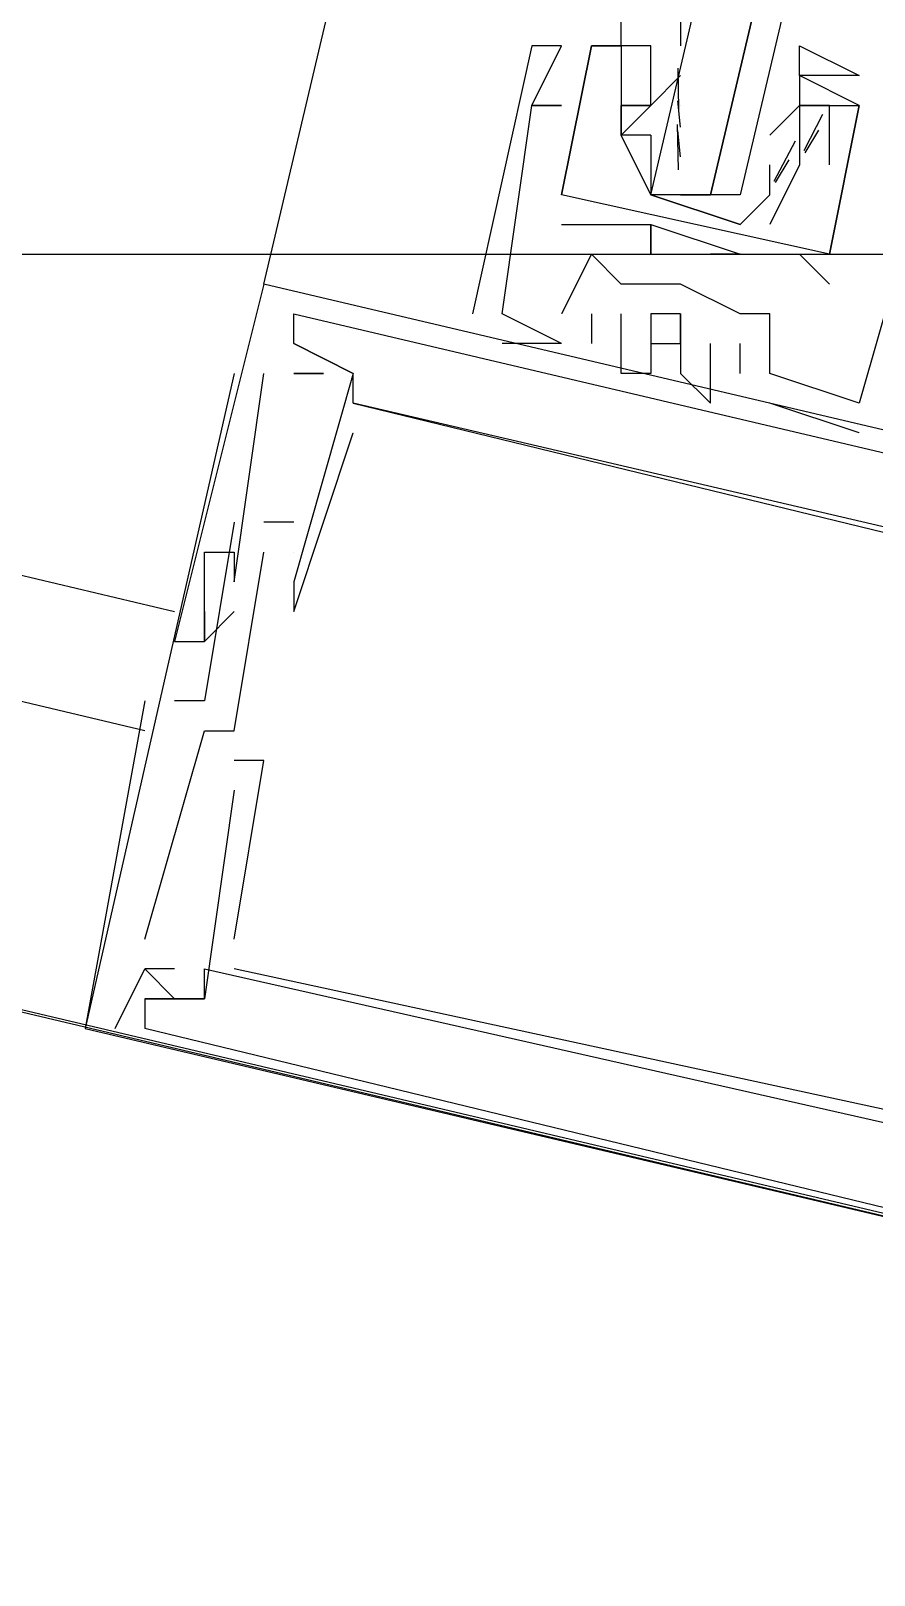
# Model space of a CAD drawing. Header units: feet. Extents: x -84 to 198, y -22 to 181.
# Drawn here: x 123.349 to 123.727, y 111.746 to 112.438 of the extents above; entities that cross this region are included whole.
import ezdxf

# ---------------------------------------------------------------- set-up
doc = ezdxf.new("R2010")
doc.units = ezdxf.units.FT
doc.layers.add('A-AREA-UNIDAD', color=30, linetype='CONTINUOUS')
doc.layers.add('A-LINEA', color=7, linetype='CONTINUOUS')

msp = doc.modelspace()

# ---------------------------------------------------------------- linework, layer by layer
at = {"layer": 'A-AREA-UNIDAD'}
msp.add_lwpolyline([(88, 128.2844), (94.848, 126.6844), (94.928, 125.6533), (94.72, 124.8889), (98.688, 124.0178), (98.88, 125.4578), (99.872, 125.4933), (100.032, 124.0533), (99.68, 123.6444), (99.36, 123.6444), (99.36, 122.9333), (98.96, 122.8978), (97.952, 118.3289), (100.08, 117.9733), (100.192, 117.8133), (106.752, 116.2489), (106.752, 115.7689), (106.912, 115.8933), (114.4, 114.0978), (115.488, 114.2044), (123.28, 112.3378), (124.288, 112.3378), (124.352, 111.8933), (135.968, 109.1733)], dxfattribs=at)
at = {"layer": 'A-LINEA'}
for p, q in [((123.4533, 112.3244), (125.16, 119.5378)), ((97.7467, 118.2578), (123.4133, 112.1778)), ((123.4, 112.1244), (97.6933, 118.2178)), ((114.5733, 114.0711), (131.1067, 110.1644)), ((114.5733, 114.0711), (127.1067, 111.1111)), ((123.5733, 112.4311), (123.5733, 112.4311)), ((123.5733, 112.4311), (123.5733, 112.4311)), ((123.5733, 112.4311), (123.5733, 112.4311)), ((123.5867, 112.4311), (123.5867, 112.4311)), ((123.5867, 112.4311), (123.5867, 112.4311)), ((123.5867, 112.4311), (123.5867, 112.4311)), ((123.6, 112.4311), (123.6, 112.4311)), ((123.6, 112.4311), (123.6, 112.4311)), ((123.6, 112.4311), (123.6, 112.4311)), ((123.6, 112.4311), (123.6, 112.4311)), ((123.6133, 112.4311), (123.6133, 112.4311)), ((123.6133, 112.4311), (123.6133, 112.4311)), ((123.6267, 112.4311), (123.6267, 112.4311)), ((123.6267, 112.4311), (123.6267, 112.4311)), ((123.6267, 112.4178), (123.6267, 112.4178)), ((123.64, 112.4178), (123.6267, 112.4044)), ((123.6267, 112.4178), (123.6267, 112.4178)), ((123.6392, 112.4027), (123.6389, 112.421)), ((123.6933, 112.4178), (123.6933, 112.4178)), ((123.6933, 112.4178), (123.6933, 112.4178)), ((123.5733, 112.4044), (123.5733, 112.4044)), ((123.5733, 112.4044), (123.5733, 112.4044)), ((123.5733, 112.4044), (123.5733, 112.4044)), ((123.5733, 112.4044), (123.5733, 112.4044)), ((123.5733, 112.4044), (123.5733, 112.4044)), ((123.5733, 112.4044), (123.5733, 112.4044)), ((123.5867, 112.4044), (123.5867, 112.4044)), ((123.5867, 112.4044), (123.5867, 112.4044)), ((123.5867, 112.4044), (123.5867, 112.4044)), ((123.6133, 112.4044), (123.6133, 112.4044)), ((123.6133, 112.4044), (123.6133, 112.4044)), ((123.6267, 112.4044), (123.6267, 112.4044)), ((123.6267, 112.4044), (123.6267, 112.4044)), ((123.6399, 112.3947), (123.6388, 112.4065)), ((123.64, 112.4044), (123.64, 112.4044)), ((123.68, 112.3911), (123.6933, 112.4044)), ((123.6933, 112.4044), (123.6933, 112.4044)), ((123.6933, 112.4044), (123.6933, 112.4044)), ((123.7067, 112.4044), (123.7067, 112.4044)), ((123.7067, 112.4044), (123.7067, 112.4044)), ((123.72, 112.4044), (123.72, 112.4044)), ((123.72, 112.4044), (123.72, 112.4044)), ((123.72, 112.4044), (123.72, 112.4044)), ((123.72, 112.4044), (123.72, 112.4044)), ((123.6391, 112.3756), (123.6386, 112.3959)), ((123.7036, 112.4003), (123.6952, 112.3841)), ((123.6133, 112.3911), (123.6133, 112.3911)), ((123.6133, 112.3911), (123.6133, 112.3911)), ((123.6133, 112.3911), (123.6133, 112.3911)), ((123.6133, 112.3911), (123.6133, 112.3911)), ((123.6267, 112.3911), (123.6267, 112.3911)), ((123.6267, 112.3911), (123.6267, 112.3911)), ((123.6399, 112.3813), (123.6388, 112.3932)), ((123.68, 112.3911), (123.68, 112.3911)), ((123.6913, 112.3883), (123.6817, 112.3703)), ((123.6933, 112.3911), (123.6933, 112.3778)), ((123.6933, 112.3911), (123.6933, 112.3911)), ((123.6933, 112.3911), (123.6933, 112.3778)), ((123.6933, 112.3911), (123.6933, 112.3911)), ((123.7018, 112.3933), (123.6956, 112.3832)), ((123.6267, 112.3778), (123.6267, 112.3778)), ((123.68, 112.3778), (123.68, 112.3778)), ((123.6885, 112.38), (123.6823, 112.3698)), ((123.6933, 112.3778), (123.6933, 112.3778)), ((123.6933, 112.3778), (123.6933, 112.3778)), ((123.7067, 112.3778), (123.7067, 112.3778)), ((123.7067, 112.3778), (123.7067, 112.3778)), ((123.5867, 112.3644), (123.5867, 112.3644)), ((123.5867, 112.3644), (123.5867, 112.3644)), ((123.5867, 112.3644), (123.5867, 112.3644)), ((123.5867, 112.3644), (123.5867, 112.3644)), ((123.64, 112.3644), (123.6533, 112.3644)), ((123.5867, 112.3511), (123.5867, 112.3511)), ((123.5867, 112.3511), (123.5867, 112.3511)), ((123.6, 112.3511), (123.6, 112.3511)), ((123.6, 112.3511), (123.6, 112.3511)), ((123.6267, 112.3511), (123.6267, 112.3511)), ((123.6267, 112.3511), (123.6267, 112.3511)), ((123.6267, 112.3511), (123.6267, 112.3511)), ((123.6267, 112.3511), (123.6267, 112.3511)), ((123.6, 112.3378), (123.6, 112.3378)), ((123.6, 112.3378), (123.6, 112.3378)), ((123.6, 112.3378), (123.6, 112.3378)), ((123.6267, 112.3378), (123.6267, 112.3378)), ((123.6267, 112.3378), (123.6267, 112.3378)), ((123.6533, 112.3378), (123.6533, 112.3378)), ((123.6533, 112.3378), (123.6533, 112.3378)), ((123.6667, 112.3378), (123.6667, 112.3378)), ((123.6667, 112.3378), (123.6667, 112.3378)), ((123.6667, 112.3378), (123.6667, 112.3378)), ((123.6667, 112.3378), (123.6667, 112.3378)), ((123.68, 112.3378), (123.68, 112.3378)), ((123.68, 112.3378), (123.68, 112.3378)), ((123.6933, 112.3378), (123.6933, 112.3378)), ((123.6933, 112.3378), (123.6933, 112.3378)), ((123.7067, 112.3378), (123.7067, 112.3378)), ((123.7067, 112.3378), (123.7067, 112.3378)), ((123.4533, 112.3244), (123.4533, 112.3244)), ((123.4533, 112.3244), (123.4533, 112.3244)), ((123.4533, 112.3244), (123.4533, 112.3244)), ((123.6133, 112.3244), (123.6133, 112.3244)), ((123.6133, 112.3244), (123.6133, 112.3244)), ((123.6133, 112.3244), (123.6133, 112.3244)), ((123.64, 112.3244), (123.64, 112.3244)), ((123.64, 112.3244), (123.64, 112.3244)), ((123.64, 112.3244), (123.64, 112.3244)), ((123.7067, 112.3244), (123.7067, 112.3244)), ((123.7067, 112.3244), (123.7067, 112.3244)), ((123.4667, 112.3111), (123.4667, 112.3111)), ((123.4667, 112.2978), (123.4667, 112.3111)), ((123.4667, 112.3111), (123.4667, 112.3111)), ((123.4667, 112.2978), (123.4667, 112.3111)), ((123.4667, 112.3111), (123.4667, 112.3111)), ((123.4667, 112.2978), (123.4667, 112.3111)), ((123.5467, 112.3111), (123.5467, 112.3111)), ((123.5467, 112.3111), (123.5467, 112.3111)), ((123.5467, 112.3111), (123.5467, 112.3111)), ((123.56, 112.3111), (123.56, 112.3111)), ((123.56, 112.3111), (123.56, 112.3111)), ((123.56, 112.3111), (123.56, 112.3111)), ((123.56, 112.3111), (123.56, 112.3111)), ((123.56, 112.3111), (123.56, 112.3111)), ((123.56, 112.3111), (123.56, 112.3111)), ((123.5867, 112.3111), (123.5867, 112.3111)), ((123.5867, 112.3111), (123.5867, 112.3111)), ((123.5867, 112.3111), (123.5867, 112.3111)), ((123.6, 112.3111), (123.6, 112.2978)), ((123.6, 112.3111), (123.6, 112.3111)), ((123.6, 112.3111), (123.6, 112.2978)), ((123.6, 112.3111), (123.6, 112.3111)), ((123.6, 112.3111), (123.6, 112.2978)), ((123.6, 112.3111), (123.6, 112.3111)), ((123.6133, 112.3111), (123.6133, 112.3111)), ((123.6133, 112.3111), (123.6133, 112.3111)), ((123.6133, 112.3111), (123.6133, 112.3111)), ((123.64, 112.3111), (123.64, 112.3111)), ((123.64, 112.3111), (123.64, 112.3111)), ((123.64, 112.3111), (123.64, 112.3111)), ((123.6667, 112.3111), (123.6667, 112.3111)), ((123.6667, 112.3111), (123.6667, 112.3111)), ((123.6667, 112.3111), (123.6667, 112.3111)), ((123.68, 112.3111), (123.68, 112.3111)), ((123.68, 112.3111), (123.68, 112.3111)), ((123.68, 112.3111), (123.68, 112.3111)), ((123.4667, 112.2978), (123.4667, 112.2978)), ((123.4667, 112.2978), (123.4667, 112.2978)), ((123.4667, 112.2978), (123.4667, 112.2978)), ((123.4667, 112.2978), (123.4667, 112.2978)), ((123.4667, 112.2978), (123.4667, 112.2978)), ((123.4667, 112.2978), (123.4667, 112.2978)), ((123.4667, 112.2978), (123.4667, 112.2978)), ((123.4667, 112.2978), (123.4667, 112.2978)), ((123.4667, 112.2978), (123.4667, 112.2978)), ((123.56, 112.2978), (123.56, 112.2978)), ((123.56, 112.2978), (123.56, 112.2978)), ((123.56, 112.2978), (123.56, 112.2978)), ((123.5867, 112.2978), (123.5867, 112.2978)), ((123.5867, 112.2978), (123.5867, 112.2978)), ((123.5867, 112.2978), (123.5867, 112.2978)), ((123.5867, 112.2978), (123.5867, 112.2978)), ((123.5867, 112.2978), (123.5867, 112.2978)), ((123.5867, 112.2978), (123.5867, 112.2978)), ((123.6, 112.2978), (123.6, 112.2978)), ((123.6, 112.2978), (123.6, 112.2978)), ((123.6, 112.2978), (123.6, 112.2978)), ((123.6267, 112.2978), (123.6267, 112.2978)), ((123.6267, 112.2978), (123.6267, 112.2978)), ((123.6267, 112.2978), (123.6267, 112.2978)), ((123.64, 112.2978), (123.64, 112.2978)), ((123.64, 112.2978), (123.64, 112.2978)), ((123.64, 112.2978), (123.64, 112.2978)), ((123.6533, 112.2978), (123.6533, 112.2978)), ((123.6533, 112.2978), (123.6533, 112.2978)), ((123.6533, 112.2978), (123.6533, 112.2978)), ((123.6667, 112.2978), (123.6667, 112.2978)), ((123.6667, 112.2978), (123.6667, 112.2978)), ((123.6667, 112.2978), (123.6667, 112.2978)), ((123.44, 112.2844), (123.3733, 111.9911)), ((123.4533, 112.2844), (123.4533, 112.2844)), ((123.4533, 112.2844), (123.4533, 112.2844)), ((123.4533, 112.2844), (123.4533, 112.2844)), ((123.4667, 112.2844), (123.4667, 112.2844)), ((123.4667, 112.2844), (123.4667, 112.2844)), ((123.4667, 112.2844), (123.4667, 112.2844)), ((123.4667, 112.2844), (123.4667, 112.2844)), ((123.4667, 112.2844), (123.4667, 112.2844)), ((123.4667, 112.2844), (123.4667, 112.2844)), ((123.48, 112.2844), (123.48, 112.2844)), ((123.48, 112.2844), (123.48, 112.2844)), ((123.48, 112.2844), (123.48, 112.2844)), ((123.4933, 112.2844), (123.4933, 112.2844)), ((123.4933, 112.2844), (123.4933, 112.2844)), ((123.4933, 112.2844), (123.4933, 112.2844)), ((123.4933, 112.2844), (123.4933, 112.2844)), ((123.4933, 112.2844), (123.4933, 112.2844)), ((123.4933, 112.2844), (123.4933, 112.2844)), ((123.6133, 112.2844), (123.6133, 112.2844)), ((123.6133, 112.2844), (123.6133, 112.2844)), ((123.6133, 112.2844), (123.6133, 112.2844)), ((123.6267, 112.2844), (123.6267, 112.2844)), ((123.6267, 112.2844), (123.6267, 112.2844)), ((123.6267, 112.2844), (123.6267, 112.2844)), ((123.64, 112.2844), (123.64, 112.2844)), ((123.64, 112.2844), (123.64, 112.2844)), ((123.64, 112.2844), (123.64, 112.2844)), ((123.6667, 112.2844), (123.6667, 112.2844)), ((123.6667, 112.2844), (123.6667, 112.2844)), ((123.6667, 112.2844), (123.6667, 112.2844)), ((123.68, 112.2844), (123.68, 112.2844)), ((123.68, 112.2844), (123.68, 112.2844)), ((123.68, 112.2844), (123.68, 112.2844)), ((123.68, 112.2844), (123.68, 112.2844)), ((123.68, 112.2844), (123.68, 112.2844)), ((123.68, 112.2844), (123.68, 112.2844)), ((123.4933, 112.2711), (123.4933, 112.2711)), ((123.4933, 112.2711), (123.4933, 112.2711)), ((123.4933, 112.2711), (123.4933, 112.2711)), ((123.4933, 112.2711), (123.4933, 112.2711)), ((123.4933, 112.2711), (123.4933, 112.2711)), ((123.4933, 112.2711), (123.4933, 112.2711)), ((123.6533, 112.2711), (123.6533, 112.2711)), ((123.6533, 112.2711), (123.6533, 112.2711)), ((123.6533, 112.2711), (123.6533, 112.2711)), ((123.72, 112.2578), (123.68, 112.2711)), ((123.68, 112.2711), (123.68, 112.2711)), ((123.72, 112.2578), (123.68, 112.2711)), ((123.68, 112.2711), (123.68, 112.2711)), ((123.72, 112.2578), (123.68, 112.2711)), ((123.68, 112.2711), (123.68, 112.2711)), ((123.72, 112.2711), (123.72, 112.2711)), ((123.72, 112.2711), (123.72, 112.2711)), ((123.72, 112.2711), (123.72, 112.2711)), ((123.72, 112.2711), (123.72, 112.2711)), ((123.72, 112.2711), (123.72, 112.2711)), ((123.72, 112.2711), (123.72, 112.2711)), ((123.4933, 112.2578), (123.4933, 112.2578)), ((123.4933, 112.2578), (123.4933, 112.2578)), ((123.4933, 112.2578), (123.4933, 112.2578)), ((123.72, 112.2578), (123.72, 112.2578)), ((123.72, 112.2578), (123.72, 112.2578)), ((123.72, 112.2578), (123.72, 112.2578)), ((123.44, 112.2178), (123.44, 112.2178)), ((123.44, 112.2178), (123.44, 112.2178)), ((123.44, 112.2178), (123.44, 112.2178)), ((123.4667, 112.2178), (123.4533, 112.2178)), ((123.4533, 112.2178), (123.4533, 112.2178)), ((123.4667, 112.2178), (123.4533, 112.2178)), ((123.4533, 112.2178), (123.4533, 112.2178)), ((123.4667, 112.2178), (123.4533, 112.2178)), ((123.4533, 112.2178), (123.4533, 112.2178)), ((123.4667, 112.2178), (123.4667, 112.2178)), ((123.4667, 112.2178), (123.4667, 112.2178)), ((123.4667, 112.2178), (123.4667, 112.2178)), ((123.4267, 112.2044), (123.4267, 112.2044)), ((123.4267, 112.2044), (123.4267, 112.2044)), ((123.4267, 112.2044), (123.4267, 112.2044)), ((123.44, 112.2044), (123.44, 112.2044)), ((123.44, 112.2044), (123.44, 112.2044)), ((123.44, 112.2044), (123.44, 112.2044)), ((123.4533, 112.2044), (123.4533, 112.2044)), ((123.4533, 112.2044), (123.4533, 112.2044)), ((123.4533, 112.2044), (123.4533, 112.2044)), ((123.4667, 112.2044), (123.4667, 112.2044)), ((123.4667, 112.2044), (123.4667, 112.2044)), ((123.4667, 112.2044), (123.4667, 112.2044)), ((123.4667, 112.2044), (123.4667, 112.2044)), ((123.4667, 112.2044), (123.4667, 112.2044)), ((123.4667, 112.2044), (123.4667, 112.2044)), ((123.44, 112.1911), (123.44, 112.1911)), ((123.44, 112.1911), (123.44, 112.1911)), ((123.44, 112.1911), (123.44, 112.1911)), ((123.4667, 112.1911), (123.4667, 112.1911)), ((123.4667, 112.1911), (123.4667, 112.1911)), ((123.4667, 112.1911), (123.4667, 112.1911)), ((123.4267, 112.1778), (123.4267, 112.1778)), ((123.4267, 112.1778), (123.4267, 112.1778)), ((123.4267, 112.1778), (123.4267, 112.1778)), ((123.4267, 112.1778), (123.4267, 112.1778)), ((123.4267, 112.1778), (123.4267, 112.1778)), ((123.4267, 112.1778), (123.4267, 112.1778)), ((123.44, 112.1778), (123.44, 112.1778)), ((123.44, 112.1778), (123.44, 112.1778)), ((123.44, 112.1778), (123.44, 112.1778)), ((123.4667, 112.1778), (123.4667, 112.1778)), ((123.4667, 112.1778), (123.4667, 112.1778)), ((123.4667, 112.1778), (123.4667, 112.1778)), ((123.4133, 112.1644), (123.4133, 112.1644)), ((123.4133, 112.1644), (123.4133, 112.1644)), ((123.4133, 112.1644), (123.4133, 112.1644)), ((123.4267, 112.1644), (123.4267, 112.1644)), ((123.4267, 112.1644), (123.4267, 112.1644)), ((123.4267, 112.1644), (123.4267, 112.1644)), ((123.4267, 112.1644), (123.4267, 112.1644)), ((123.4267, 112.1644), (123.4267, 112.1644)), ((123.4267, 112.1644), (123.4267, 112.1644)), ((123.4, 112.1378), (123.4, 112.1378)), ((123.4, 112.1378), (123.4, 112.1378)), ((123.4, 112.1378), (123.4, 112.1378)), ((123.4133, 112.1378), (123.4133, 112.1378)), ((123.4133, 112.1378), (123.4133, 112.1378)), ((123.4133, 112.1378), (123.4133, 112.1378)), ((123.4267, 112.1378), (123.4267, 112.1378)), ((123.4267, 112.1378), (123.4267, 112.1378)), ((123.4267, 112.1378), (123.4267, 112.1378)), ((123.4267, 112.1244), (123.4267, 112.1244)), ((123.4267, 112.1244), (123.4267, 112.1244)), ((123.4267, 112.1244), (123.4267, 112.1244)), ((123.44, 112.1244), (123.44, 112.1244)), ((123.44, 112.1244), (123.44, 112.1244)), ((123.44, 112.1244), (123.44, 112.1244)), ((123.44, 112.1111), (123.44, 112.1111)), ((123.44, 112.1111), (123.44, 112.1111)), ((123.44, 112.1111), (123.44, 112.1111)), ((123.4533, 112.1111), (123.4533, 112.1111)), ((123.4533, 112.1111), (123.4533, 112.1111)), ((123.4533, 112.1111), (123.4533, 112.1111)), ((123.44, 112.0978), (123.44, 112.0978)), ((123.44, 112.0978), (123.44, 112.0978)), ((123.44, 112.0978), (123.44, 112.0978)), ((123.4, 112.0311), (123.4, 112.0311)), ((123.4, 112.0311), (123.4, 112.0311)), ((123.4, 112.0311), (123.4, 112.0311)), ((123.44, 112.0311), (123.44, 112.0311)), ((123.44, 112.0311), (123.44, 112.0311)), ((123.44, 112.0311), (123.44, 112.0311)), ((123.4133, 112.0178), (123.4, 112.0178)), ((123.4, 112.0178), (123.4, 112.0178)), ((123.4, 112.0178), (123.4, 112.0178)), ((123.4133, 112.0178), (123.4, 112.0178)), ((123.4, 112.0178), (123.4, 112.0178)), ((123.4, 112.0178), (123.4, 112.0178)), ((123.4133, 112.0178), (123.4, 112.0178)), ((123.4, 112.0178), (123.4, 112.0178)), ((123.4, 112.0178), (123.4, 112.0178)), ((123.4133, 112.0178), (123.4133, 112.0178)), ((123.4133, 112.0178), (123.4133, 112.0178)), ((123.4133, 112.0178), (123.4133, 112.0178)), ((123.4267, 112.0178), (123.4267, 112.0178)), ((123.4267, 112.0178), (123.4267, 112.0178)), ((123.4267, 112.0178), (123.4267, 112.0178)), ((123.44, 112.0178), (123.44, 112.0178)), ((123.44, 112.0178), (123.44, 112.0178)), ((123.44, 112.0178), (123.44, 112.0178)), ((123.4, 112.0044), (123.4, 112.0044)), ((123.4, 112.0044), (123.4, 112.0044)), ((123.4, 112.0044), (123.4, 112.0044)), ((123.4, 112.0044), (123.4, 112.0044)), ((123.4, 112.0044), (123.4, 112.0044)), ((123.4, 112.0044), (123.4, 112.0044)), ((123.4133, 112.0044), (123.4133, 112.0044)), ((123.4133, 112.0044), (123.4133, 112.0044)), ((123.4133, 112.0044), (123.4133, 112.0044)), ((123.4267, 112.0044), (123.4267, 112.0044)), ((123.4267, 112.0044), (123.4267, 112.0044)), ((123.4267, 112.0044), (123.4267, 112.0044)), ((123.4267, 112.0044), (123.4267, 112.0044)), ((123.4267, 112.0044), (123.4267, 112.0044)), ((123.4267, 112.0044), (123.4267, 112.0044)), ((123.3733, 111.9911), (123.3733, 111.9911)), ((123.3733, 111.9911), (123.3733, 111.9911)), ((123.3733, 111.9911), (123.3733, 111.9911)), ((123.3867, 111.9911), (123.3867, 111.9911)), ((123.3867, 111.9911), (123.3867, 111.9911)), ((123.3867, 111.9911), (123.3867, 111.9911)), ((123.4, 111.9911), (123.4, 111.9911)), ((123.84, 111.8844), (123.4, 111.9911)), ((123.4, 111.9911), (123.4, 111.9911)), ((123.4, 111.9911), (123.4, 111.9911)), ((123.84, 111.8844), (123.4, 111.9911)), ((123.4, 111.9911), (123.4, 111.9911)), ((123.4, 111.9911), (123.4, 111.9911)), ((123.84, 111.8844), (123.4, 111.9911)), ((123.4, 111.9911), (123.4, 111.9911))]:
    msp.add_line(p, q, dxfattribs=at)
for points in [[(124.0667, 114.0578), (123.6667, 112.3644), (123.6533, 112.3644), (124.0533, 114.0578), (123.6533, 112.3644), (123.64, 112.3644), (123.6267, 112.3644), (124.0267, 114.0711)], [(123.6667, 112.3511), (123.6267, 112.3644), (123.6133, 112.3911), (123.6267, 112.4044), (123.6133, 112.4044), (123.6267, 112.4044), (123.6267, 112.4178), (123.6267, 112.4311), (123.6133, 112.4311), (123.6133, 112.4444), (123.64, 112.4444), (123.64, 112.4311)], [(123.5867, 112.2978), (123.56, 112.3111), (123.5733, 112.4044), (123.5867, 112.4044), (123.5733, 112.4044), (123.5867, 112.4311), (123.5733, 112.4311), (123.5467, 112.3111)], [(123.5867, 112.2978), (123.56, 112.3111), (123.5733, 112.4044), (123.5867, 112.4044), (123.5733, 112.4044), (123.5867, 112.4311), (123.5733, 112.4311), (123.5467, 112.3111)], [(123.5867, 112.2978), (123.56, 112.3111), (123.5733, 112.4044), (123.5867, 112.4044), (123.5733, 112.4044), (123.5867, 112.4311), (123.5733, 112.4311), (123.5467, 112.3111)], [(123.7067, 112.3378), (123.5867, 112.3644), (123.6, 112.4311), (123.6133, 112.4311), (123.6133, 112.3911)], [(123.6267, 112.4311), (123.6, 112.4311), (123.5867, 112.3644)], [(123.7067, 112.3378), (123.5867, 112.3644), (123.6, 112.4311), (123.6133, 112.4311), (123.6133, 112.3911)], [(123.6267, 112.4311), (123.6, 112.4311), (123.5867, 112.3644)], [(123.6933, 112.4178), (123.6933, 112.4311), (123.72, 112.4178), (123.7067, 112.4178), (123.6933, 112.4178), (123.6933, 112.4044), (123.7067, 112.4044), (123.6933, 112.4044), (123.6933, 112.3911), (123.6933, 112.3778), (123.68, 112.3511)], [(123.7067, 112.3378), (123.72, 112.4044), (123.6933, 112.4178)], [(123.7067, 112.3378), (123.72, 112.4044), (123.6933, 112.4178)], [(123.92, 112.2178), (123.9467, 112.3511), (123.7333, 112.4044), (123.7333, 112.3911), (123.7467, 112.3911), (123.7333, 112.3644), (123.7333, 112.3778), (123.7333, 112.3644), (123.7467, 112.3644), (123.72, 112.2711), (123.68, 112.2844), (123.68, 112.3111), (123.6667, 112.3111), (123.64, 112.3244), (123.6133, 112.3244), (123.6, 112.3378), (123.5867, 112.3111)], [(123.92, 112.2178), (123.9467, 112.3511), (123.7333, 112.4044), (123.7333, 112.3911), (123.7467, 112.3911), (123.7333, 112.3644), (123.7333, 112.3778), (123.7333, 112.3644), (123.7467, 112.3644), (123.72, 112.2711), (123.68, 112.2844), (123.68, 112.3111), (123.6667, 112.3111), (123.64, 112.3244), (123.6133, 112.3244), (123.6, 112.3378), (123.5867, 112.3111)], [(123.92, 112.2178), (123.9467, 112.3511), (123.7333, 112.4044), (123.7333, 112.3911), (123.7467, 112.3911), (123.7333, 112.3644), (123.7333, 112.3778), (123.7333, 112.3644), (123.7467, 112.3644), (123.72, 112.2711), (123.68, 112.2844), (123.68, 112.3111), (123.6667, 112.3111), (123.64, 112.3244), (123.6133, 112.3244), (123.6, 112.3378), (123.5867, 112.3111)], [(123.6267, 112.3911), (123.6133, 112.3911), (123.6133, 112.4044), (123.6267, 112.4044)], [(123.6267, 112.3911), (123.6133, 112.3911), (123.6133, 112.4044), (123.6267, 112.4044)], [(123.7067, 112.3778), (123.7067, 112.4044), (123.72, 112.4044), (123.7067, 112.3378)], [(123.7067, 112.3778), (123.7067, 112.4044), (123.72, 112.4044), (123.7067, 112.3378)], [(123.6267, 112.3911), (123.6267, 112.3778), (123.6267, 112.3644), (123.6667, 112.3511), (123.68, 112.3644), (123.68, 112.3778)], [(123.5867, 112.3511), (123.6, 112.3511), (123.6267, 112.3511), (123.6267, 112.3378), (123.6267, 112.3511), (123.6667, 112.3378), (123.6533, 112.3378), (123.6667, 112.3378), (123.68, 112.3378), (123.6933, 112.3378), (123.7067, 112.3244)], [(123.5867, 112.3511), (123.6, 112.3511), (123.6267, 112.3511), (123.6267, 112.3378), (123.6267, 112.3511), (123.6667, 112.3378), (123.6533, 112.3378), (123.6667, 112.3378), (123.68, 112.3378), (123.6933, 112.3378), (123.7067, 112.3244)], [(124.1333, 112.1511), (124.1333, 112.1644), (123.4533, 112.3244), (123.4133, 112.1644), (123.4267, 112.1644), (123.44, 112.1778)], [(124.1333, 112.1511), (124.1333, 112.1644), (123.4533, 112.3244), (123.4133, 112.1644), (123.4267, 112.1644), (123.44, 112.1778)], [(124.1333, 112.1511), (124.1333, 112.1644), (123.4533, 112.3244), (123.4133, 112.1644), (123.4267, 112.1644), (123.44, 112.1778)], [(123.8933, 112.1911), (123.8933, 112.1778), (123.4933, 112.2711), (123.4933, 112.2844), (123.4667, 112.2978), (123.4667, 112.3111)], [(123.4667, 112.3111), (123.92, 112.2044), (123.9067, 112.1911), (123.9067, 112.1778), (123.9067, 112.1911)], [(123.8933, 112.1911), (123.8933, 112.1778), (123.4933, 112.2711), (123.4933, 112.2844), (123.4667, 112.2978), (123.4667, 112.3111)], [(123.4667, 112.3111), (123.92, 112.2044), (123.9067, 112.1911), (123.9067, 112.1778), (123.9067, 112.1911)], [(123.8933, 112.1911), (123.8933, 112.1778), (123.4933, 112.2711), (123.4933, 112.2844), (123.4667, 112.2978), (123.4667, 112.3111)], [(123.4667, 112.3111), (123.92, 112.2044), (123.9067, 112.1911), (123.9067, 112.1778), (123.9067, 112.1911)], [(123.6267, 112.2978), (123.6267, 112.2844), (123.6133, 112.2844), (123.6133, 112.3111), (123.6133, 112.3111)], [(123.6267, 112.2978), (123.6267, 112.2844), (123.6133, 112.2844), (123.6133, 112.3111), (123.6133, 112.3111)], [(123.6267, 112.2978), (123.6267, 112.2844), (123.6133, 112.2844), (123.6133, 112.3111), (123.6133, 112.3111)], [(123.64, 112.3111), (123.6267, 112.3111), (123.6267, 112.2978), (123.64, 112.2978), (123.64, 112.3111), (123.64, 112.2978), (123.64, 112.3111)], [(123.64, 112.3111), (123.6267, 112.3111), (123.6267, 112.2978), (123.64, 112.2978), (123.64, 112.3111), (123.64, 112.2978), (123.64, 112.3111)], [(123.64, 112.3111), (123.6267, 112.3111), (123.6267, 112.2978), (123.64, 112.2978), (123.64, 112.3111), (123.64, 112.2978), (123.64, 112.3111)], [(123.4667, 112.2978), (123.4933, 112.2844), (123.4667, 112.1911), (123.4667, 112.1778), (123.4933, 112.2578)], [(123.4667, 112.2978), (123.4933, 112.2844), (123.4667, 112.1911), (123.4667, 112.1778), (123.4933, 112.2578)], [(123.4667, 112.2978), (123.4933, 112.2844), (123.4667, 112.1911), (123.4667, 112.1778), (123.4933, 112.2578)], [(123.5867, 112.2978), (123.5867, 112.2978), (123.56, 112.2978)], [(123.5867, 112.2978), (123.5867, 112.2978), (123.56, 112.2978)], [(123.5867, 112.2978), (123.5867, 112.2978), (123.56, 112.2978)], [(123.64, 112.2978), (123.64, 112.2844), (123.6533, 112.2711), (123.6533, 112.2978)], [(123.64, 112.2978), (123.64, 112.2844), (123.6533, 112.2711), (123.6533, 112.2978)], [(123.64, 112.2978), (123.64, 112.2844), (123.6533, 112.2711), (123.6533, 112.2978)], [(123.6667, 112.2844), (123.6667, 112.2978), (123.6667, 112.2978)], [(123.6667, 112.2844), (123.6667, 112.2978), (123.6667, 112.2978)], [(123.6667, 112.2844), (123.6667, 112.2978), (123.6667, 112.2978)], [(123.4267, 112.1778), (123.4267, 112.1644), (123.4267, 112.1778), (123.4267, 112.2044), (123.44, 112.2044), (123.44, 112.1911), (123.4533, 112.2844)], [(123.4267, 112.1778), (123.4267, 112.1644), (123.4267, 112.1778), (123.4267, 112.2044), (123.44, 112.2044), (123.44, 112.1911), (123.4533, 112.2844)], [(123.4267, 112.1778), (123.4267, 112.1644), (123.4267, 112.1778), (123.4267, 112.2044), (123.44, 112.2044), (123.44, 112.1911), (123.4533, 112.2844)], [(123.4667, 112.2844), (123.48, 112.2844), (123.4667, 112.2844)], [(123.4667, 112.2844), (123.48, 112.2844), (123.4667, 112.2844)], [(123.4667, 112.2844), (123.48, 112.2844), (123.4667, 112.2844)], [(123.4933, 112.2711), (123.9867, 112.1511), (123.9733, 112.0578), (123.9733, 112.0578), (123.9867, 112.0711), (123.9733, 112.0711), (124, 112.1511), (124.0133, 112.1778)], [(123.4933, 112.2711), (123.9867, 112.1511), (123.9733, 112.0578), (123.9733, 112.0578), (123.9867, 112.0711), (123.9733, 112.0711), (124, 112.1511), (124.0133, 112.1778)], [(123.4933, 112.2711), (123.9867, 112.1511), (123.9733, 112.0578), (123.9733, 112.0578), (123.9867, 112.0711), (123.9733, 112.0711), (124, 112.1511), (124.0133, 112.1778)], [(123.44, 112.2178), (123.4267, 112.1378), (123.4133, 112.1378)], [(123.44, 112.2178), (123.4267, 112.1378), (123.4133, 112.1378)], [(123.44, 112.2178), (123.4267, 112.1378), (123.4133, 112.1378)], [(123.4, 112.0311), (123.4267, 112.1244), (123.44, 112.1244), (123.4533, 112.2044)], [(123.4, 112.0311), (123.4267, 112.1244), (123.44, 112.1244), (123.4533, 112.2044)], [(123.4, 112.0311), (123.4267, 112.1244), (123.44, 112.1244), (123.4533, 112.2044)], [(123.4, 112.1378), (123.3733, 111.9911), (124.0533, 111.8311), (124.0533, 111.8444)], [(123.4, 112.1378), (123.3733, 111.9911), (124.0533, 111.8311), (124.0533, 111.8444)], [(123.4, 112.1378), (123.3733, 111.9911), (124.0533, 111.8311), (124.0533, 111.8444)], [(123.44, 112.0311), (123.4533, 112.1111), (123.44, 112.1111)], [(123.44, 112.0311), (123.4533, 112.1111), (123.44, 112.1111)], [(123.44, 112.0311), (123.4533, 112.1111), (123.44, 112.1111)], [(123.44, 112.0978), (123.4267, 112.0044), (123.4, 112.0044), (123.4, 111.9911)], [(123.44, 112.0978), (123.4267, 112.0044), (123.4, 112.0044), (123.4, 111.9911)], [(123.44, 112.0978), (123.4267, 112.0044), (123.4, 112.0044), (123.4, 111.9911)], [(123.3867, 111.9911), (123.4, 112.0178), (123.4133, 112.0044)], [(123.3867, 111.9911), (123.4, 112.0178), (123.4133, 112.0044)], [(123.3867, 111.9911), (123.4, 112.0178), (123.4133, 112.0044)], [(123.4, 112.0044), (123.4267, 112.0044), (123.4267, 112.0178), (123.84, 111.9244), (123.8267, 111.9111)], [(123.4, 112.0044), (123.4267, 112.0044), (123.4267, 112.0178), (123.84, 111.9244), (123.8267, 111.9111)], [(123.4, 112.0044), (123.4267, 112.0044), (123.4267, 112.0178), (123.84, 111.9244), (123.8267, 111.9111)], [(123.9467, 111.9911), (123.9333, 111.9111), (123.44, 112.0178)], [(123.9467, 111.9911), (123.9333, 111.9111), (123.44, 112.0178)], [(123.9467, 111.9911), (123.9333, 111.9111), (123.44, 112.0178)]]:
    msp.add_lwpolyline(points, dxfattribs=at)

doc.saveas('drawing.dxf')
